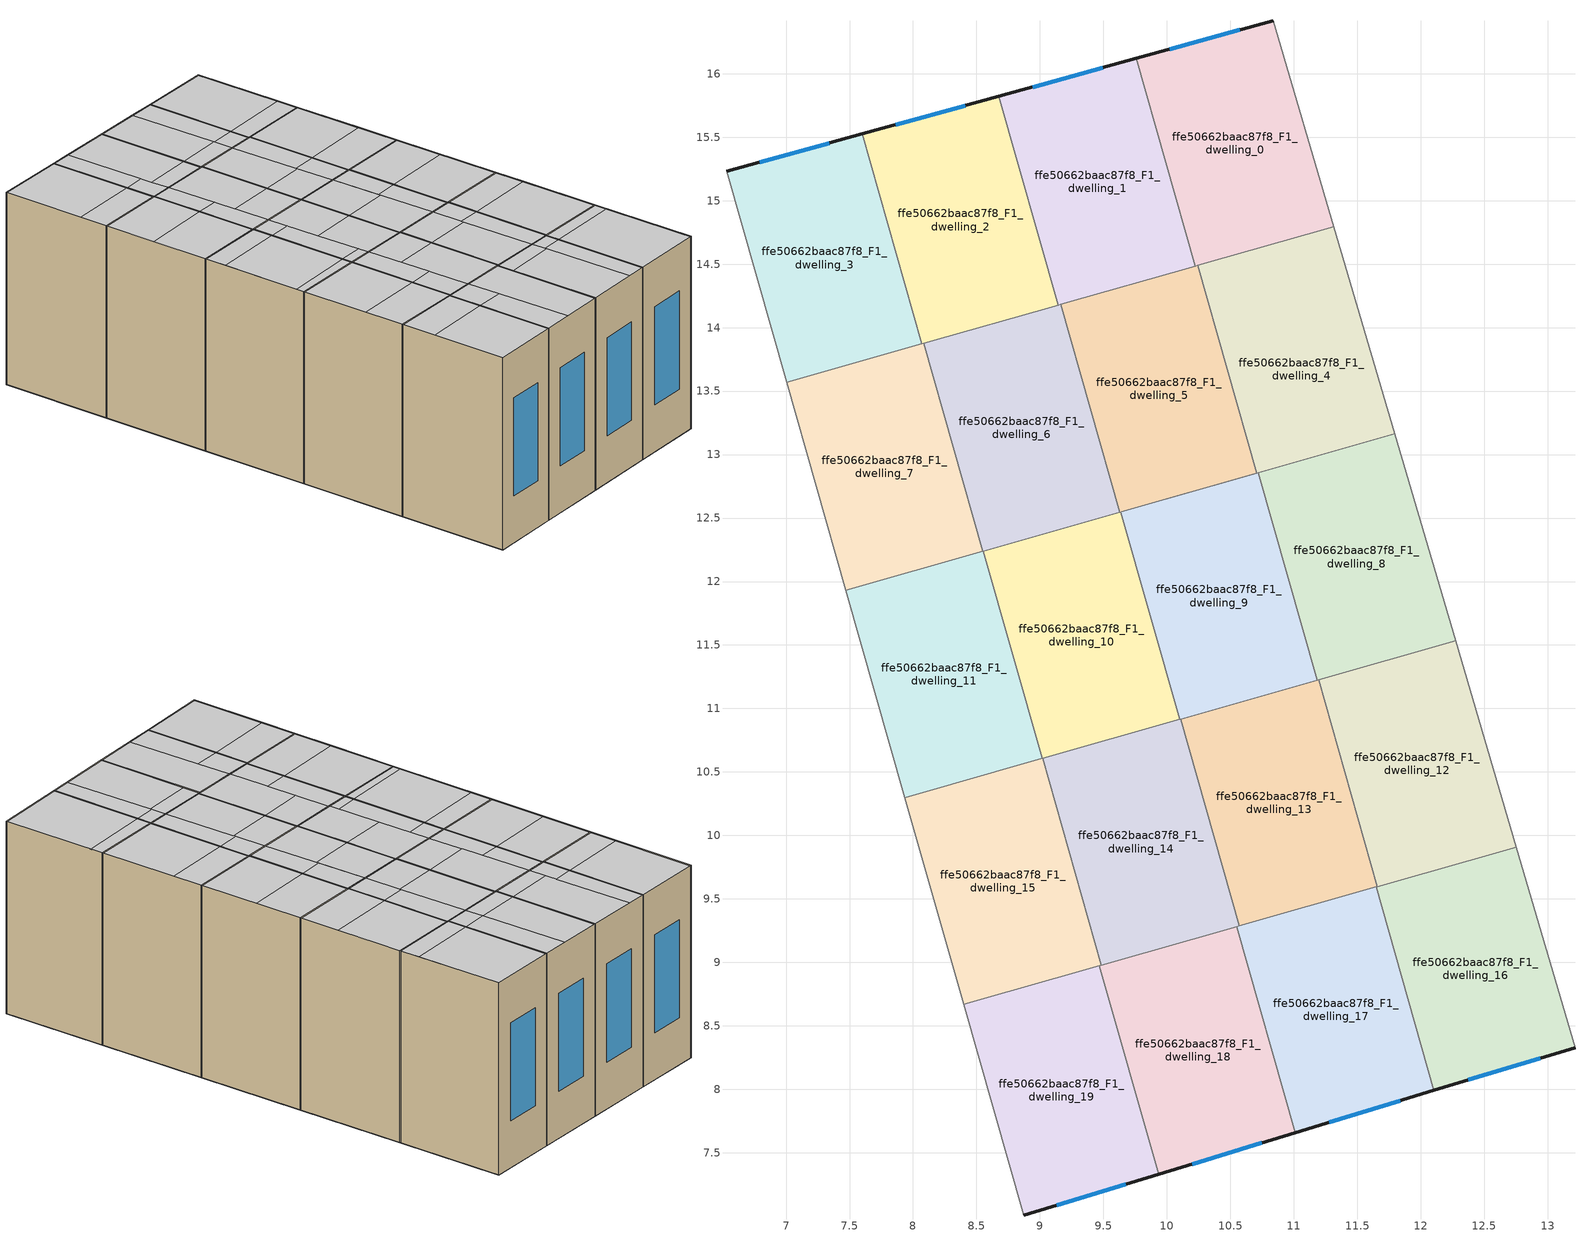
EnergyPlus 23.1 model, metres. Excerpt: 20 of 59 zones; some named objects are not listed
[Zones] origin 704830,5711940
ffe50662baac87f8_F1_dwelling_0
 floor to ffe50662baac87f8_F0_dwelling_0 (EU_floor_Construction): 11.31,14.8 10.84,16.42 9.76,16.12 10.22,14.49 z3
 wall outside (EU_wall_Construction): 9.76,16.12 10.84,16.42 z3:6
 wall to ffe50662baac87f8_F1_dwelling_1 (EU_wall_Construction): 10.22,14.49 9.76,16.12 z3:6
 wall adiabatic (EU_wall_Construction): 10.84,16.42 11.31,14.8 z3:6
 wall to ffe50662baac87f8_F1_dwelling_4 (EU_wall_Construction): 11.31,14.8 10.24,14.49 z3:6
 wall to ffe50662baac87f8_F1_dwelling_5 (EU_wall_Construction): 10.24,14.49 10.22,14.49 z3:6
 window (EU_Window_Construction): 10.02,16.19 10.57,16.35 z3.73:5.27
 ceiling adiabatic (EU_roof_Construction): 10.84,16.42 11.22,15.11 10.14,14.78 9.76,16.12 z6
 ceiling to ffe50662baac87f8_F2_dwelling_4 (EU_floor_Construction): 11.22,15.11 11.31,14.8 10.22,14.49 10.14,14.78 z6
ffe50662baac87f8_F1_dwelling_1
 floor to ffe50662baac87f8_F0_dwelling_1 (EU_floor_Construction): 10.22,14.49 9.76,16.12 8.68,15.82 9.15,14.18 z3
 wall outside (EU_wall_Construction): 8.68,15.82 9.76,16.12 z3:6
 wall to ffe50662baac87f8_F1_dwelling_2 (EU_wall_Construction): 9.15,14.18 8.68,15.82 z3:6
 wall to ffe50662baac87f8_F1_dwelling_5 (EU_wall_Construction): 10.22,14.49 9.16,14.18 z3:6
 wall to ffe50662baac87f8_F1_dwelling_6 (EU_wall_Construction): 9.16,14.18 9.15,14.18 z3:6
 window (EU_Window_Construction): 8.94,15.89 9.49,16.05 z3.73:5.27
 ceiling to ffe50662baac87f8_F2_dwelling_11 (EU_floor_Construction): 9.35,16.01 9.75,14.67 9.06,14.46 8.68,15.82 z6
 ceiling to ffe50662baac87f8_F2_dwelling_10 (EU_floor_Construction): 9.75,14.67 9.84,14.38 9.16,14.18 9.14,14.18 9.06,14.46 z6
 ceiling adiabatic (EU_roof_Construction): 9.76,16.12 10.14,14.78 9.75,14.67 9.35,16.01 z6
 ceiling to ffe50662baac87f8_F2_dwelling_4 (EU_floor_Construction): 10.14,14.78 10.22,14.49 9.84,14.38 9.75,14.67 z6
ffe50662baac87f8_F1_dwelling_10
 floor to ffe50662baac87f8_F0_dwelling_10 (EU_floor_Construction): 10.1,10.91 9.64,12.55 8.55,12.24 9.02,10.61 z3
 wall to ffe50662baac87f8_F1_dwelling_11 (EU_wall_Construction): 9.02,10.61 8.55,12.24 z3:6
 wall to ffe50662baac87f8_F1_dwelling_9 (EU_wall_Construction): 9.64,12.55 10.1,10.91 z3:6
 wall to ffe50662baac87f8_F1_dwelling_6 (EU_wall_Construction): 8.55,12.24 9.63,12.55 z3:6
 wall to ffe50662baac87f8_F1_dwelling_14 (EU_wall_Construction): 10.1,10.91 9.02,10.61 z3:6
 ceiling to ffe50662baac87f8_F2_dwelling_9 (EU_floor_Construction): 9.64,12.55 9.86,11.75 9.14,11.53 8.89,12.34 z6
 ceiling to ffe50662baac87f8_F2_dwelling_8 (EU_floor_Construction): 9.86,11.75 10.1,10.91 9.39,10.71 9.14,11.53 z6
 ceiling to ffe50662baac87f8_F2_dwelling_14 (EU_floor_Construction): 9.34,10.86 9.39,10.71 9.02,10.61 8.98,10.75 z6
 ceiling to ffe50662baac87f8_F2_dwelling_16 (EU_floor_Construction): 8.89,12.34 8.99,12.03 8.64,11.92 8.55,12.24 z6
 ceiling adiabatic (EU_roof_Construction): 8.99,12.03 9.34,10.86 8.98,10.75 8.64,11.92 z6
ffe50662baac87f8_F1_dwelling_11
 floor to ffe50662baac87f8_F0_dwelling_11 (EU_floor_Construction): 9.02,10.61 8.55,12.24 7.47,11.93 7.94,10.3 z3
 wall adiabatic (EU_wall_Construction): 7.94,10.3 7.47,11.93 z3:6
 wall to ffe50662baac87f8_F1_dwelling_7 (EU_wall_Construction): 7.47,11.93 8.55,12.24 z3:6
 wall to ffe50662baac87f8_F1_dwelling_15 (EU_wall_Construction): 9.02,10.61 7.94,10.3 z3:6
 ceiling to ffe50662baac87f8_F2_dwelling_15 (EU_floor_Construction): 8.64,11.92 8.98,10.75 7.9,10.43 7.57,11.6 z6
 ceiling to ffe50662baac87f8_F2_dwelling_14 (EU_floor_Construction): 8.98,10.75 9.02,10.61 7.94,10.3 7.9,10.43 z6
 ceiling to ffe50662baac87f8_F2_dwelling_16 (EU_floor_Construction): 8.55,12.24 8.64,11.92 7.57,11.6 7.47,11.93 z6
ffe50662baac87f8_F1_dwelling_12
 floor to ffe50662baac87f8_F0_dwelling_12 (EU_floor_Construction): 12.75,9.91 12.27,11.53 11.19,11.22 11.66,9.6 z3
 wall to ffe50662baac87f8_F1_dwelling_13 (EU_wall_Construction): 11.66,9.6 11.19,11.22 z3:6
 wall adiabatic (EU_wall_Construction): 12.27,11.53 12.75,9.91 z3:6
 wall to ffe50662baac87f8_F1_dwelling_8 (EU_wall_Construction): 11.19,11.22 12.27,11.53 z3:6
 wall to ffe50662baac87f8_F1_dwelling_16 (EU_wall_Construction): 12.75,9.91 11.66,9.6 z3:6
 ceiling to ffe50662baac87f8_F2_dwelling_1 (EU_floor_Construction): 12.41,11.08 12.75,9.91 11.66,9.6 11.33,10.75 z6
 ceiling to ffe50662baac87f8_F2_dwelling_2 (EU_floor_Construction): 12.27,11.53 12.41,11.08 11.33,10.75 11.19,11.22 z6
ffe50662baac87f8_F1_dwelling_13
 floor to ffe50662baac87f8_F0_dwelling_13 (EU_floor_Construction): 11.66,9.6 11.19,11.22 10.11,10.92 10.57,9.29 z3
 wall to ffe50662baac87f8_F1_dwelling_14 (EU_wall_Construction): 10.57,9.29 10.11,10.92 z3:6
 wall to ffe50662baac87f8_F1_dwelling_9 (EU_wall_Construction): 10.11,10.92 11.18,11.22 z3:6
 wall to ffe50662baac87f8_F1_dwelling_17 (EU_wall_Construction): 11.65,9.59 10.57,9.29 z3:6
 wall to ffe50662baac87f8_F1_dwelling_8 (EU_wall_Construction): 11.18,11.22 11.19,11.23 z3:6
 wall to ffe50662baac87f8_F1_dwelling_16 (EU_wall_Construction): 11.66,9.6 11.65,9.59 z3:6
 ceiling adiabatic (EU_roof_Construction): 10.99,10.61 11.32,9.5 10.57,9.29 10.26,10.39 z6
 ceiling to ffe50662baac87f8_F2_dwelling_1 (EU_floor_Construction): 11.33,10.75 11.66,9.6 11.32,9.5 10.98,10.64 z6
 ceiling to ffe50662baac87f8_F2_dwelling_8 (EU_floor_Construction): 10.83,11.12 10.98,10.64 10.99,10.61 10.26,10.39 10.11,10.92 z6
 ceiling to ffe50662baac87f8_F2_dwelling_2 (EU_floor_Construction): 11.19,11.22 11.33,10.75 10.98,10.64 10.83,11.12 z6
ffe50662baac87f8_F1_dwelling_14
 floor to ffe50662baac87f8_F0_dwelling_14 (EU_floor_Construction): 10.57,9.29 10.11,10.92 9.02,10.61 9.48,8.98 z3
 wall to ffe50662baac87f8_F1_dwelling_15 (EU_wall_Construction): 9.48,8.98 9.02,10.61 z3:6
 wall to ffe50662baac87f8_F1_dwelling_18 (EU_wall_Construction): 10.55,9.28 9.48,8.98 z3:6
 wall to ffe50662baac87f8_F1_dwelling_17 (EU_wall_Construction): 10.57,9.29 10.55,9.28 z3:6
 ceiling to ffe50662baac87f8_F2_dwelling_14 (EU_floor_Construction): 9.39,10.71 9.69,9.71 9.31,9.6 9.02,10.61 z6
 ceiling adiabatic (EU_roof_Construction): 10.26,10.39 10.57,9.29 9.88,9.09 9.55,10.17 z6
 ceiling to ffe50662baac87f8_F2_dwelling_13 (EU_floor_Construction): 9.69,9.71 9.88,9.09 9.48,8.98 9.31,9.6 z6
 ceiling to ffe50662baac87f8_F2_dwelling_8 (EU_floor_Construction): 10.11,10.92 10.26,10.39 9.55,10.17 9.39,10.71 z6
ffe50662baac87f8_F1_dwelling_15
 floor to ffe50662baac87f8_F0_dwelling_15 (EU_floor_Construction): 9.48,8.98 9.02,10.61 7.94,10.3 8.4,8.67 z3
 wall adiabatic (EU_wall_Construction): 8.4,8.67 7.94,10.3 z3:6
 wall to ffe50662baac87f8_F1_dwelling_19 (EU_wall_Construction): 9.47,8.97 8.4,8.67 z3:6
 wall to ffe50662baac87f8_F1_dwelling_18 (EU_wall_Construction): 9.48,8.98 9.47,8.97 z3:6
 ceiling to ffe50662baac87f8_F2_dwelling_13 (EU_floor_Construction): 9.31,9.6 9.48,8.98 8.4,8.67 8.23,9.27 z6
 ceiling to ffe50662baac87f8_F2_dwelling_14 (EU_floor_Construction): 9.02,10.61 9.31,9.6 8.23,9.27 7.94,10.3 z6
ffe50662baac87f8_F1_dwelling_16
 floor to ffe50662baac87f8_F0_dwelling_16 (EU_floor_Construction): 13.21,8.33 12.75,9.91 11.65,9.59 12.1,7.99 z3
 wall outside (EU_wall_Construction): 13.21,8.33 12.1,7.99 z3:6
 wall to ffe50662baac87f8_F1_dwelling_17 (EU_wall_Construction): 12.1,7.99 11.65,9.59 z3:6
 wall adiabatic (EU_wall_Construction): 12.75,9.91 13.21,8.33 z3:6
 window (EU_Window_Construction): 12.94,8.25 12.38,8.07 z3.73:5.27
 ceiling to ffe50662baac87f8_F2_dwelling_0 (EU_floor_Construction): 12.81,9.71 13.21,8.33 12.1,7.99 11.71,9.38 z6
 ceiling adiabatic (EU_roof_Construction): 12.75,9.91 12.81,9.71 11.71,9.38 11.65,9.59 z6
ffe50662baac87f8_F1_dwelling_17
 floor to ffe50662baac87f8_F0_dwelling_17 (EU_floor_Construction): 12.1,7.99 11.65,9.59 10.55,9.28 11.01,7.66 z3
 wall outside (EU_wall_Construction): 12.1,7.99 11.01,7.66 z3:6
 wall to ffe50662baac87f8_F1_dwelling_18 (EU_wall_Construction): 11.01,7.66 10.55,9.28 z3:6
 window (EU_Window_Construction): 11.84,7.91 11.28,7.74 z3.73:5.27
 ceiling to ffe50662baac87f8_F2_dwelling_6 (EU_floor_Construction): 11.4,9.25 11.81,7.9 11.01,7.66 10.63,9.02 z6
 ceiling to ffe50662baac87f8_F2_dwelling_0 (EU_floor_Construction): 11.71,9.38 12.1,7.99 11.81,7.9 11.39,9.28 z6
 ceiling to ffe50662baac87f8_F2_dwelling_7 (EU_floor_Construction): 11.32,9.5 11.4,9.25 10.63,9.02 10.55,9.28 z6
 ceiling adiabatic (EU_roof_Construction): 11.65,9.59 11.71,9.38 11.39,9.28 11.32,9.5 z6
ffe50662baac87f8_F1_dwelling_18
 floor to ffe50662baac87f8_F0_dwelling_18 (EU_floor_Construction): 11.01,7.66 10.55,9.28 9.47,8.97 9.94,7.33 z3
 wall outside (EU_wall_Construction): 11.01,7.66 9.94,7.33 z3:6
 wall to ffe50662baac87f8_F1_dwelling_19 (EU_wall_Construction): 9.94,7.33 9.47,8.97 z3:6
 window (EU_Window_Construction): 10.75,7.58 10.2,7.41 z3.73:5.27
 ceiling to ffe50662baac87f8_F2_dwelling_12 (EU_floor_Construction): 10.03,8.58 10.37,7.46 9.94,7.33 9.62,8.45 z6
 ceiling to ffe50662baac87f8_F2_dwelling_13 (EU_floor_Construction): 9.88,9.09 10.03,8.58 9.62,8.45 9.47,8.97 z6
 ceiling adiabatic (EU_roof_Construction): 10.55,9.28 11.01,7.66 9.94,7.33 10.37,7.46 9.88,9.09 z6
ffe50662baac87f8_F1_dwelling_19
 floor to ffe50662baac87f8_F0_dwelling_19 (EU_floor_Construction): 9.94,7.33 9.47,8.97 8.4,8.67 8.87,7.01 z3
 wall outside (EU_wall_Construction): 9.94,7.33 8.87,7.01 z3:6
 wall adiabatic (EU_wall_Construction): 8.87,7.01 8.4,8.67 z3:6
 window (EU_Window_Construction): 9.68,7.25 9.13,7.09 z3.73:5.27
 ceiling to ffe50662baac87f8_F2_dwelling_12 (EU_floor_Construction): 9.62,8.45 9.94,7.33 8.87,7.01 8.55,8.13 z6
 ceiling to ffe50662baac87f8_F2_dwelling_13 (EU_floor_Construction): 9.47,8.97 9.62,8.45 8.55,8.13 8.4,8.67 z6
ffe50662baac87f8_F1_dwelling_2
 floor to ffe50662baac87f8_F0_dwelling_2 (EU_floor_Construction): 9.15,14.18 8.68,15.82 7.6,15.53 8.07,13.87 z3
 wall outside (EU_wall_Construction): 7.6,15.53 8.68,15.82 z3:6
 wall to ffe50662baac87f8_F1_dwelling_3 (EU_wall_Construction): 8.07,13.87 7.6,15.53 z3:6
 wall to ffe50662baac87f8_F1_dwelling_6 (EU_wall_Construction): 9.15,14.18 8.08,13.88 z3:6
 wall to ffe50662baac87f8_F1_dwelling_7 (EU_wall_Construction): 8.08,13.88 8.07,13.87 z3:6
 window (EU_Window_Construction): 7.86,15.6 8.41,15.75 z3.73:5.27
 ceiling to ffe50662baac87f8_F2_dwelling_18 (EU_floor_Construction): 7.9,15.61 8.27,14.41 7.95,14.31 7.6,15.53 z6
 ceiling to ffe50662baac87f8_F2_dwelling_11 (EU_floor_Construction): 8.68,15.82 9.06,14.46 8.32,14.24 7.9,15.61 z6
 ceiling to ffe50662baac87f8_F2_dwelling_10 (EU_floor_Construction): 9.06,14.46 9.14,14.18 8.4,13.97 8.32,14.24 z6
 ceiling to ffe50662baac87f8_F2_dwelling_17 (EU_floor_Construction): 8.26,14.41 8.4,13.97 8.07,13.87 7.95,14.31 z6
ffe50662baac87f8_F1_dwelling_3
 floor to ffe50662baac87f8_F0_dwelling_3 (EU_floor_Construction): 8.07,13.87 7.6,15.53 6.53,15.23 7,13.57 z3
 wall outside (EU_wall_Construction): 6.53,15.23 7.6,15.53 z3:6
 wall adiabatic (EU_wall_Construction): 7,13.57 6.53,15.23 z3:6
 wall to ffe50662baac87f8_F1_dwelling_7 (EU_wall_Construction): 8.07,13.87 7,13.57 z3:6
 window (EU_Window_Construction): 6.79,15.3 7.34,15.45 z3.73:5.27
 ceiling to ffe50662baac87f8_F2_dwelling_17 (EU_floor_Construction): 7.95,14.31 8.07,13.87 7,13.57 6.88,13.99 z6
 ceiling to ffe50662baac87f8_F2_dwelling_18 (EU_floor_Construction): 7.6,15.53 7.95,14.31 6.88,13.99 6.53,15.23 z6
ffe50662baac87f8_F1_dwelling_4
 floor to ffe50662baac87f8_F0_dwelling_4 (EU_floor_Construction): 11.8,13.16 11.31,14.8 10.24,14.49 10.71,12.85 9.64,12.55 z3
 wall to ffe50662baac87f8_F1_dwelling_5 (EU_wall_Construction): 9.64,12.55 10.71,12.85 10.24,14.49 z3:6
 wall adiabatic (EU_wall_Construction): 11.31,14.8 11.8,13.16 z3:6
 wall to ffe50662baac87f8_F1_dwelling_9 (EU_wall_Construction): 10.72,12.86 9.64,12.55 z3:6
 wall to ffe50662baac87f8_F1_dwelling_8 (EU_wall_Construction): 11.8,13.16 10.72,12.86 z3:6
 ceiling to ffe50662baac87f8_F2_dwelling_3 (EU_floor_Construction): 11.61,13.78 11.8,13.16 10.34,12.75 10.71,12.85 10.54,13.45 z6
 ceiling to ffe50662baac87f8_F2_dwelling_4 (EU_floor_Construction): 11.31,14.8 11.61,13.78 10.54,13.45 10.24,14.49 z6
ffe50662baac87f8_F1_dwelling_5
 floor to ffe50662baac87f8_F0_dwelling_5 (EU_floor_Construction): 10.71,12.85 10.24,14.49 9.16,14.18 9.63,12.54 z3
 wall to ffe50662baac87f8_F1_dwelling_6 (EU_wall_Construction): 9.63,12.54 9.16,14.18 z3:6
 ceiling to ffe50662baac87f8_F2_dwelling_4 (EU_floor_Construction): 10.24,14.49 10.54,13.45 10.16,13.34 9.84,14.38 z6
 ceiling to ffe50662baac87f8_F2_dwelling_10 (EU_floor_Construction): 9.84,14.38 10.16,13.32 9.47,13.11 9.16,14.18 z6
 ceiling to ffe50662baac87f8_F2_dwelling_3 (EU_floor_Construction): 10.54,13.45 10.71,12.85 10.34,12.75 10.16,13.34 z6
 ceiling to ffe50662baac87f8_F2_dwelling_9 (EU_floor_Construction): 10.16,13.32 10.34,12.75 9.63,12.55 9.47,13.11 z6
ffe50662baac87f8_F1_dwelling_6
 floor to ffe50662baac87f8_F0_dwelling_6 (EU_floor_Construction): 9.63,12.54 9.16,14.18 8.08,13.88 8.55,12.24 z3
 wall to ffe50662baac87f8_F1_dwelling_7 (EU_wall_Construction): 8.55,12.24 8.08,13.88 z3:6
 ceiling to ffe50662baac87f8_F2_dwelling_10 (EU_floor_Construction): 9.16,14.18 9.47,13.11 8.73,12.88 8.4,13.97 z6
 ceiling to ffe50662baac87f8_F2_dwelling_16 (EU_floor_Construction): 8.63,13.21 8.89,12.34 8.55,12.24 8.3,13.11 z6
 ceiling to ffe50662baac87f8_F2_dwelling_9 (EU_floor_Construction): 9.47,13.11 9.63,12.55 8.89,12.34 8.73,12.88 z6
 ceiling to ffe50662baac87f8_F2_dwelling_17 (EU_floor_Construction): 8.4,13.97 8.63,13.21 8.3,13.11 8.08,13.88 z6
ffe50662baac87f8_F1_dwelling_7
 floor to ffe50662baac87f8_F0_dwelling_7 (EU_floor_Construction): 8.55,12.24 8.08,13.88 7,13.57 7.47,11.93 z3
 wall adiabatic (EU_wall_Construction): 7.47,11.93 7,13.57 z3:6
 ceiling to ffe50662baac87f8_F2_dwelling_16 (EU_floor_Construction): 8.3,13.11 8.55,12.24 7.47,11.93 7.23,12.78 z6
 ceiling to ffe50662baac87f8_F2_dwelling_17 (EU_floor_Construction): 8.08,13.88 8.3,13.11 7.23,12.78 7,13.57 z6
ffe50662baac87f8_F1_dwelling_8
 floor to ffe50662baac87f8_F0_dwelling_8 (EU_floor_Construction): 12.27,11.53 11.8,13.16 10.72,12.86 11.18,11.22 z3
 wall to ffe50662baac87f8_F1_dwelling_9 (EU_wall_Construction): 11.18,11.22 10.72,12.86 z3:6
 wall adiabatic (EU_wall_Construction): 11.8,13.16 12.27,11.53 z3:6
 ceiling to ffe50662baac87f8_F2_dwelling_2 (EU_floor_Construction): 12.01,12.43 12.27,11.53 11.18,11.22 10.93,12.11 z6
 ceiling to ffe50662baac87f8_F2_dwelling_3 (EU_floor_Construction): 11.8,13.16 12.01,12.43 10.93,12.11 10.72,12.86 z6
ffe50662baac87f8_F1_dwelling_9
 floor to ffe50662baac87f8_F0_dwelling_9 (EU_floor_Construction): 11.18,11.22 10.72,12.86 9.64,12.55 10.1,10.91 z3
 ceiling to ffe50662baac87f8_F2_dwelling_9 (EU_floor_Construction): 10.34,12.75 10.57,11.96 9.86,11.75 9.64,12.55 z6
 ceiling to ffe50662baac87f8_F2_dwelling_8 (EU_floor_Construction): 10.34,12.75 10.83,11.12 10.1,10.91 9.86,11.75 10.57,11.96 z6
 ceiling to ffe50662baac87f8_F2_dwelling_2 (EU_floor_Construction): 10.93,12.11 11.18,11.22 10.83,11.12 10.57,12 z6
 ceiling to ffe50662baac87f8_F2_dwelling_3 (EU_floor_Construction): 10.72,12.86 10.93,12.11 10.57,12 10.34,12.75 z6
[Building]
EU S2 Campaign: North Axis=0; Terrain=City; Solar Distribution=FullExterior
[Site:Location]
London: Latitude=51.5; Longitude=-0.5; Time Zone=0; Elevation=25
[SizingPeriod:WeatherFileDays]
AnnualSizingPeriod: Begin Month=1; Begin Day of Month=1; End Month=12; End Day of Month=31; Day of Week for Start Day=Monday; Use Weather File Daylight Saving Period=No; Use Weather File Rain and Snow Indicators=No
[MATERIAL]
EU_InternalMass_Material: Roughness=MediumRough; Thickness=0.1; Conductivity=1; Density=1800; Specific Heat=900; Thermal Absorptance=0.9; Solar Absorptance=0.7; Visible Absorptance=0.7
[MATERIAL:NOMASS] Roughness=MediumRough; Thermal Absorptance=0.9; Solar Absorptance=0.7; Visible Absorptance=0.7
Name | Thermal Resistance
EU_wall_NoMass | 0.50783
EU_roof_NoMass | 0.465511
EU_floor_NoMass | 2.03132
[WINDOWMATERIAL:SIMPLEGLAZINGSYSTEM]
EU_Window_SimpleGlazing: UFactor=4.38586; Solar Heat Gain Coefficient=0.85; Visible Transmittance=0.85
[CONSTRUCTION]
EU_wall_Construction: EU_wall_NoMass
EU_roof_Construction: EU_roof_NoMass
EU_floor_Construction: EU_floor_NoMass
EU_InternalMass_Construction: EU_InternalMass_Material
EU_Window_Construction: EU_Window_SimpleGlazing
[ZONE] Type=1; Multiplier=1; Ceiling Height=autocalculate; Floor Area=autocalculate; Part of Total Floor Area=Yes
Name | Volume
ffe50662baac87f8_F1_dwelling_0; ffe50662baac87f8_F1_dwelling_1; ffe50662baac87f8_F1_dwelling_11 | 5.7356
ffe50662baac87f8_F1_dwelling_10; ffe50662baac87f8_F1_dwelling_7 | 5.73486
ffe50662baac87f8_F1_dwelling_12; ffe50662baac87f8_F1_dwelling_15 | 5.73267
ffe50662baac87f8_F1_dwelling_13; ffe50662baac87f8_F1_dwelling_14 | 5.73779
ffe50662baac87f8_F1_dwelling_16; ffe50662baac87f8_F1_dwelling_4 | 5.7334
ffe50662baac87f8_F1_dwelling_17 | 5.73853
ffe50662baac87f8_F1_dwelling_18 | 5.73413
ffe50662baac87f8_F1_dwelling_19; ffe50662baac87f8_F1_dwelling_3; ffe50662baac87f8_F1_dwelling_8 | 5.73706
ffe50662baac87f8_F1_dwelling_2 | 5.73926
ffe50662baac87f8_F1_dwelling_5 | 5.73999
ffe50662baac87f8_F1_dwelling_6; ffe50662baac87f8_F1_dwelling_9 | 5.73633
[INTERNALMASS] Construction=EU_InternalMass_Construction
Name | Zone or ZoneList | Surface Area
ffe50662baac87f8_F1_dwelling_0_EU_InternalMass | ffe50662baac87f8_F1_dwelling_0 | 1.91197
ffe50662baac87f8_F1_dwelling_1_EU_InternalMass | ffe50662baac87f8_F1_dwelling_1 | 1.91193
ffe50662baac87f8_F1_dwelling_2_EU_InternalMass | ffe50662baac87f8_F1_dwelling_2 | 1.91307
ffe50662baac87f8_F1_dwelling_3_EU_InternalMass | ffe50662baac87f8_F1_dwelling_3 | 1.91225
ffe50662baac87f8_F1_dwelling_4_EU_InternalMass | ffe50662baac87f8_F1_dwelling_4 | 1.91137
ffe50662baac87f8_F1_dwelling_5_EU_InternalMass | ffe50662baac87f8_F1_dwelling_5 | 1.91288
ffe50662baac87f8_F1_dwelling_6_EU_InternalMass | ffe50662baac87f8_F1_dwelling_6 | 1.91221
ffe50662baac87f8_F1_dwelling_7_EU_InternalMass | ffe50662baac87f8_F1_dwelling_7 | 1.91144
ffe50662baac87f8_F1_dwelling_8_EU_InternalMass | ffe50662baac87f8_F1_dwelling_8 | 1.91253
ffe50662baac87f8_F1_dwelling_9_EU_InternalMass | ffe50662baac87f8_F1_dwelling_9 | 1.91176
ffe50662baac87f8_F1_dwelling_10_EU_InternalMass | ffe50662baac87f8_F1_dwelling_10 | 1.91176
ffe50662baac87f8_F1_dwelling_11_EU_InternalMass | ffe50662baac87f8_F1_dwelling_11 | 1.91176
ffe50662baac87f8_F1_dwelling_12_EU_InternalMass | ffe50662baac87f8_F1_dwelling_12 | 1.91107
ffe50662baac87f8_F1_dwelling_13_EU_InternalMass | ffe50662baac87f8_F1_dwelling_13 | 1.9127
ffe50662baac87f8_F1_dwelling_14_EU_InternalMass | ffe50662baac87f8_F1_dwelling_14 | 1.9127
ffe50662baac87f8_F1_dwelling_15_EU_InternalMass | ffe50662baac87f8_F1_dwelling_15 | 1.91107
ffe50662baac87f8_F1_dwelling_16_EU_InternalMass | ffe50662baac87f8_F1_dwelling_16 | 1.9112
ffe50662baac87f8_F1_dwelling_17_EU_InternalMass | ffe50662baac87f8_F1_dwelling_17 | 1.91242
ffe50662baac87f8_F1_dwelling_18_EU_InternalMass | ffe50662baac87f8_F1_dwelling_18 | 1.91151
ffe50662baac87f8_F1_dwelling_19_EU_InternalMass | ffe50662baac87f8_F1_dwelling_19 | 1.91231
[OTHEREQUIPMENT] Fuel Type=Electricity; Design Level Calculation Method=Watts/Area; Power per Zone Floor Area=1; Fraction Latent=0; Fraction Radiant=0; Fraction Lost=0; Carbon Dioxide Generation Rate=0; EndUse Subcategory=EU_Step8_InternalGains
Name | Zone or ZoneList or Space or SpaceList | Schedule
EU_Step8_InternalGain_ffe50662baac87f8_F1_dwelling_0_f000 | ffe50662baac87f8_F1_dwelling_0 | EU_Step8_GainSchedule_ffe50662baac87f8_F1_dwelling_0_f000
EU_Step8_InternalGain_ffe50662baac87f8_F1_dwelling_1_f000 | ffe50662baac87f8_F1_dwelling_1 | EU_Step8_GainSchedule_ffe50662baac87f8_F1_dwelling_1_f000
EU_Step8_InternalGain_ffe50662baac87f8_F1_dwelling_2_f000 | ffe50662baac87f8_F1_dwelling_2 | EU_Step8_GainSchedule_ffe50662baac87f8_F1_dwelling_2_f000
EU_Step8_InternalGain_ffe50662baac87f8_F1_dwelling_3_f000 | ffe50662baac87f8_F1_dwelling_3 | EU_Step8_GainSchedule_ffe50662baac87f8_F1_dwelling_3_f000
EU_Step8_InternalGain_ffe50662baac87f8_F1_dwelling_4_f000 | ffe50662baac87f8_F1_dwelling_4 | EU_Step8_GainSchedule_ffe50662baac87f8_F1_dwelling_4_f000
EU_Step8_InternalGain_ffe50662baac87f8_F1_dwelling_5_f000 | ffe50662baac87f8_F1_dwelling_5 | EU_Step8_GainSchedule_ffe50662baac87f8_F1_dwelling_5_f000
EU_Step8_InternalGain_ffe50662baac87f8_F1_dwelling_6_f000 | ffe50662baac87f8_F1_dwelling_6 | EU_Step8_GainSchedule_ffe50662baac87f8_F1_dwelling_6_f000
EU_Step8_InternalGain_ffe50662baac87f8_F1_dwelling_7_f000 | ffe50662baac87f8_F1_dwelling_7 | EU_Step8_GainSchedule_ffe50662baac87f8_F1_dwelling_7_f000
EU_Step8_InternalGain_ffe50662baac87f8_F1_dwelling_8_f000 | ffe50662baac87f8_F1_dwelling_8 | EU_Step8_GainSchedule_ffe50662baac87f8_F1_dwelling_8_f000
EU_Step8_InternalGain_ffe50662baac87f8_F1_dwelling_9_f000 | ffe50662baac87f8_F1_dwelling_9 | EU_Step8_GainSchedule_ffe50662baac87f8_F1_dwelling_9_f000
EU_Step8_InternalGain_ffe50662baac87f8_F1_dwelling_10_f000 | ffe50662baac87f8_F1_dwelling_10 | EU_Step8_GainSchedule_ffe50662baac87f8_F1_dwelling_10_f000
EU_Step8_InternalGain_ffe50662baac87f8_F1_dwelling_11_f000 | ffe50662baac87f8_F1_dwelling_11 | EU_Step8_GainSchedule_ffe50662baac87f8_F1_dwelling_11_f000
EU_Step8_InternalGain_ffe50662baac87f8_F1_dwelling_12_f000 | ffe50662baac87f8_F1_dwelling_12 | EU_Step8_GainSchedule_ffe50662baac87f8_F1_dwelling_12_f000
EU_Step8_InternalGain_ffe50662baac87f8_F1_dwelling_13_f000 | ffe50662baac87f8_F1_dwelling_13 | EU_Step8_GainSchedule_ffe50662baac87f8_F1_dwelling_13_f000
EU_Step8_InternalGain_ffe50662baac87f8_F1_dwelling_14_f000 | ffe50662baac87f8_F1_dwelling_14 | EU_Step8_GainSchedule_ffe50662baac87f8_F1_dwelling_14_f000
EU_Step8_InternalGain_ffe50662baac87f8_F1_dwelling_15_f000 | ffe50662baac87f8_F1_dwelling_15 | EU_Step8_GainSchedule_ffe50662baac87f8_F1_dwelling_15_f000
EU_Step8_InternalGain_ffe50662baac87f8_F1_dwelling_16_f000 | ffe50662baac87f8_F1_dwelling_16 | EU_Step8_GainSchedule_ffe50662baac87f8_F1_dwelling_16_f000
EU_Step8_InternalGain_ffe50662baac87f8_F1_dwelling_17_f000 | ffe50662baac87f8_F1_dwelling_17 | EU_Step8_GainSchedule_ffe50662baac87f8_F1_dwelling_17_f000
EU_Step8_InternalGain_ffe50662baac87f8_F1_dwelling_18_f000 | ffe50662baac87f8_F1_dwelling_18 | EU_Step8_GainSchedule_ffe50662baac87f8_F1_dwelling_18_f000
EU_Step8_InternalGain_ffe50662baac87f8_F1_dwelling_19_f000 | ffe50662baac87f8_F1_dwelling_19 | EU_Step8_GainSchedule_ffe50662baac87f8_F1_dwelling_19_f000
[ZONEVENTILATION:DESIGNFLOWRATE] Schedule=EU_AlwaysOn; Design Flow Rate Calculation Method=AirChanges/Hour; Air Changes per Hour=0.537044; Ventilation Type=Natural; Fan Pressure Rise=0; Fan Total Efficiency=1; Constant Term Coefficient=1; Temperature Term Coefficient=0; Velocity Term Coefficient=0; Velocity Squared Term Coefficient=0; Minimum Indoor Temperature=-100; Maximum Indoor Temperature=100; Delta Temperature=-100; Minimum Outdoor Temperature=-100; Maximum Outdoor Temperature=100; Maximum Wind Speed=40
Name | Zone or ZoneList or Space or SpaceList
EU_ConstantAir_ffe50662baac87f8_F1_dwelling_0 | ffe50662baac87f8_F1_dwelling_0
EU_ConstantAir_ffe50662baac87f8_F1_dwelling_1 | ffe50662baac87f8_F1_dwelling_1
EU_ConstantAir_ffe50662baac87f8_F1_dwelling_2 | ffe50662baac87f8_F1_dwelling_2
EU_ConstantAir_ffe50662baac87f8_F1_dwelling_3 | ffe50662baac87f8_F1_dwelling_3
EU_ConstantAir_ffe50662baac87f8_F1_dwelling_4 | ffe50662baac87f8_F1_dwelling_4
EU_ConstantAir_ffe50662baac87f8_F1_dwelling_5 | ffe50662baac87f8_F1_dwelling_5
EU_ConstantAir_ffe50662baac87f8_F1_dwelling_6 | ffe50662baac87f8_F1_dwelling_6
EU_ConstantAir_ffe50662baac87f8_F1_dwelling_7 | ffe50662baac87f8_F1_dwelling_7
EU_ConstantAir_ffe50662baac87f8_F1_dwelling_8 | ffe50662baac87f8_F1_dwelling_8
EU_ConstantAir_ffe50662baac87f8_F1_dwelling_9 | ffe50662baac87f8_F1_dwelling_9
EU_ConstantAir_ffe50662baac87f8_F1_dwelling_10 | ffe50662baac87f8_F1_dwelling_10
EU_ConstantAir_ffe50662baac87f8_F1_dwelling_11 | ffe50662baac87f8_F1_dwelling_11
EU_ConstantAir_ffe50662baac87f8_F1_dwelling_12 | ffe50662baac87f8_F1_dwelling_12
EU_ConstantAir_ffe50662baac87f8_F1_dwelling_13 | ffe50662baac87f8_F1_dwelling_13
EU_ConstantAir_ffe50662baac87f8_F1_dwelling_14 | ffe50662baac87f8_F1_dwelling_14
EU_ConstantAir_ffe50662baac87f8_F1_dwelling_15 | ffe50662baac87f8_F1_dwelling_15
EU_ConstantAir_ffe50662baac87f8_F1_dwelling_16 | ffe50662baac87f8_F1_dwelling_16
EU_ConstantAir_ffe50662baac87f8_F1_dwelling_17 | ffe50662baac87f8_F1_dwelling_17
EU_ConstantAir_ffe50662baac87f8_F1_dwelling_18 | ffe50662baac87f8_F1_dwelling_18
EU_ConstantAir_ffe50662baac87f8_F1_dwelling_19 | ffe50662baac87f8_F1_dwelling_19
[HVACTEMPLATE:ZONE:IDEALLOADSAIRSYSTEM] System Availability Schedule=EU_AlwaysOn; Maximum Heating Supply Air Temperature=50; Minimum Cooling Supply Air Temperature=13; Maximum Heating Supply Air Humidity Ratio=0.0156; Minimum Cooling Supply Air Humidity Ratio=0.0077; Heating Limit=NoLimit; Cooling Limit=NoLimit; Heating Availability Schedule=EU_AlwaysOn; Cooling Availability Schedule=EU_CoolingOff; Dehumidification Control Type=ConstantSensibleHeatRatio; Cooling Sensible Heat Ratio=0.7; Dehumidification Setpoint=60; Humidification Control Type=None; Humidification Setpoint=30; Outdoor Air Method=None; Outdoor Air Flow Rate per Person=0.00944; Outdoor Air Flow Rate per Zone Floor Area=0; Outdoor Air Flow Rate per Zone=0; Demand Controlled Ventilation Type=None; Outdoor Air Economizer Type=NoEconomizer; Heat Recovery Type=None; Sensible Heat Recovery Effectiveness=0.7; Latent Heat Recovery Effectiveness=0.65
Name | Template Thermostat
ffe50662baac87f8_F1_dwelling_0 | EU_HeatOnly_ffe50662baac87f8_F1_dwelling_0
ffe50662baac87f8_F1_dwelling_1 | EU_HeatOnly_ffe50662baac87f8_F1_dwelling_1
ffe50662baac87f8_F1_dwelling_2 | EU_HeatOnly_ffe50662baac87f8_F1_dwelling_2
ffe50662baac87f8_F1_dwelling_3 | EU_HeatOnly_ffe50662baac87f8_F1_dwelling_3
ffe50662baac87f8_F1_dwelling_4 | EU_HeatOnly_ffe50662baac87f8_F1_dwelling_4
ffe50662baac87f8_F1_dwelling_5 | EU_HeatOnly_ffe50662baac87f8_F1_dwelling_5
ffe50662baac87f8_F1_dwelling_6 | EU_HeatOnly_ffe50662baac87f8_F1_dwelling_6
ffe50662baac87f8_F1_dwelling_7 | EU_HeatOnly_ffe50662baac87f8_F1_dwelling_7
ffe50662baac87f8_F1_dwelling_8 | EU_HeatOnly_ffe50662baac87f8_F1_dwelling_8
ffe50662baac87f8_F1_dwelling_9 | EU_HeatOnly_ffe50662baac87f8_F1_dwelling_9
ffe50662baac87f8_F1_dwelling_10 | EU_HeatOnly_ffe50662baac87f8_F1_dwelling_10
ffe50662baac87f8_F1_dwelling_11 | EU_HeatOnly_ffe50662baac87f8_F1_dwelling_11
ffe50662baac87f8_F1_dwelling_12 | EU_HeatOnly_ffe50662baac87f8_F1_dwelling_12
ffe50662baac87f8_F1_dwelling_13 | EU_HeatOnly_ffe50662baac87f8_F1_dwelling_13
ffe50662baac87f8_F1_dwelling_14 | EU_HeatOnly_ffe50662baac87f8_F1_dwelling_14
ffe50662baac87f8_F1_dwelling_15 | EU_HeatOnly_ffe50662baac87f8_F1_dwelling_15
ffe50662baac87f8_F1_dwelling_16 | EU_HeatOnly_ffe50662baac87f8_F1_dwelling_16
ffe50662baac87f8_F1_dwelling_17 | EU_HeatOnly_ffe50662baac87f8_F1_dwelling_17
ffe50662baac87f8_F1_dwelling_18 | EU_HeatOnly_ffe50662baac87f8_F1_dwelling_18
ffe50662baac87f8_F1_dwelling_19 | EU_HeatOnly_ffe50662baac87f8_F1_dwelling_19
[SIZING:ZONE] Zone Cooling Design Supply Air Temperature Input Method=SupplyAirTemperature; Zone Cooling Design Supply Air Temperature=13; Zone Heating Design Supply Air Temperature Input Method=SupplyAirTemperature; Zone Heating Design Supply Air Temperature=50; Zone Cooling Design Supply Air Humidity Ratio=0.008; Zone Heating Design Supply Air Humidity Ratio=0.008; Cooling Design Air Flow Method=DesignDay; Cooling Design Air Flow Rate=0; Cooling Minimum Air Flow per Zone Floor Area=0.000762; Cooling Minimum Air Flow=0; Cooling Minimum Air Flow Fraction=0.2; Heating Design Air Flow Method=DesignDay; Heating Design Air Flow Rate=0; Heating Maximum Air Flow per Zone Floor Area=0.002032; Heating Maximum Air Flow=0.141576; Heating Maximum Air Flow Fraction=0.3; Account for Dedicated Outdoor Air System=No; Dedicated Outdoor Air System Control Strategy=NeutralSupplyAir; Dedicated Outdoor Air Low Setpoint Temperature for Design=autosize; Dedicated Outdoor Air High Setpoint Temperature for Design=autosize; Zone Load Sizing Method=Sensible Load Only No Latent Load; Zone Latent Cooling Design Supply Air Humidity Ratio Input Method=HumidityRatioDifference; Zone Cooling Design Supply Air Humidity Ratio Difference=0.005; Zone Latent Heating Design Supply Air Humidity Ratio Input Method=HumidityRatioDifference; Zone Humidification Design Supply Air Humidity Ratio Difference=0.005
ffe50662baac87f8_F1_dwelling_0; ffe50662baac87f8_F1_dwelling_1; ffe50662baac87f8_F1_dwelling_2; ffe50662baac87f8_F1_dwelling_3; ffe50662baac87f8_F1_dwelling_4; ffe50662baac87f8_F1_dwelling_5; ffe50662baac87f8_F1_dwelling_6; ffe50662baac87f8_F1_dwelling_7; ffe50662baac87f8_F1_dwelling_8; ffe50662baac87f8_F1_dwelling_9; ffe50662baac87f8_F1_dwelling_10; ffe50662baac87f8_F1_dwelling_11; ffe50662baac87f8_F1_dwelling_12; ffe50662baac87f8_F1_dwelling_13; ffe50662baac87f8_F1_dwelling_14; ffe50662baac87f8_F1_dwelling_15; ffe50662baac87f8_F1_dwelling_16; ffe50662baac87f8_F1_dwelling_17; ffe50662baac87f8_F1_dwelling_18; ffe50662baac87f8_F1_dwelling_19
[SCHEDULE:CONSTANT]
Name | Hourly Value
EU_AlwaysOn | 1
EU_CoolingOff | 0
[SCHEDULE:FILE] Column Number=1; Rows to Skip at Top=0; Number of Hours of Data=8760; Column Separator=Comma; Interpolate to Timestep=No; Minutes per Item=60; Adjust Schedule for Daylight Savings=Yes
Name | File
EU_Step8_GainSchedule_ffe50662baac87f8_F1_dwelling_0_f000 | ../../schedules/ffe50662baac87f8/ffe50662baac87f8_F1_dwelling_0_f000_gain.csv
EU_Step8_GainSchedule_ffe50662baac87f8_F1_dwelling_1_f000 | ../../schedules/ffe50662baac87f8/ffe50662baac87f8_F1_dwelling_1_f000_gain.csv
EU_Step8_GainSchedule_ffe50662baac87f8_F1_dwelling_2_f000 | ../../schedules/ffe50662baac87f8/ffe50662baac87f8_F1_dwelling_2_f000_gain.csv
EU_Step8_GainSchedule_ffe50662baac87f8_F1_dwelling_3_f000 | ../../schedules/ffe50662baac87f8/ffe50662baac87f8_F1_dwelling_3_f000_gain.csv
EU_Step8_GainSchedule_ffe50662baac87f8_F1_dwelling_4_f000 | ../../schedules/ffe50662baac87f8/ffe50662baac87f8_F1_dwelling_4_f000_gain.csv
EU_Step8_GainSchedule_ffe50662baac87f8_F1_dwelling_5_f000 | ../../schedules/ffe50662baac87f8/ffe50662baac87f8_F1_dwelling_5_f000_gain.csv
EU_Step8_GainSchedule_ffe50662baac87f8_F1_dwelling_6_f000 | ../../schedules/ffe50662baac87f8/ffe50662baac87f8_F1_dwelling_6_f000_gain.csv
EU_Step8_GainSchedule_ffe50662baac87f8_F1_dwelling_7_f000 | ../../schedules/ffe50662baac87f8/ffe50662baac87f8_F1_dwelling_7_f000_gain.csv
EU_Step8_GainSchedule_ffe50662baac87f8_F1_dwelling_8_f000 | ../../schedules/ffe50662baac87f8/ffe50662baac87f8_F1_dwelling_8_f000_gain.csv
EU_Step8_GainSchedule_ffe50662baac87f8_F1_dwelling_9_f000 | ../../schedules/ffe50662baac87f8/ffe50662baac87f8_F1_dwelling_9_f000_gain.csv
EU_Step8_GainSchedule_ffe50662baac87f8_F1_dwelling_10_f000 | ../../schedules/ffe50662baac87f8/ffe50662baac87f8_F1_dwelling_10_f000_gain.csv
EU_Step8_GainSchedule_ffe50662baac87f8_F1_dwelling_11_f000 | ../../schedules/ffe50662baac87f8/ffe50662baac87f8_F1_dwelling_11_f000_gain.csv
EU_Step8_GainSchedule_ffe50662baac87f8_F1_dwelling_12_f000 | ../../schedules/ffe50662baac87f8/ffe50662baac87f8_F1_dwelling_12_f000_gain.csv
EU_Step8_GainSchedule_ffe50662baac87f8_F1_dwelling_13_f000 | ../../schedules/ffe50662baac87f8/ffe50662baac87f8_F1_dwelling_13_f000_gain.csv
EU_Step8_GainSchedule_ffe50662baac87f8_F1_dwelling_14_f000 | ../../schedules/ffe50662baac87f8/ffe50662baac87f8_F1_dwelling_14_f000_gain.csv
EU_Step8_GainSchedule_ffe50662baac87f8_F1_dwelling_15_f000 | ../../schedules/ffe50662baac87f8/ffe50662baac87f8_F1_dwelling_15_f000_gain.csv
EU_Step8_GainSchedule_ffe50662baac87f8_F1_dwelling_16_f000 | ../../schedules/ffe50662baac87f8/ffe50662baac87f8_F1_dwelling_16_f000_gain.csv
EU_Step8_GainSchedule_ffe50662baac87f8_F1_dwelling_17_f000 | ../../schedules/ffe50662baac87f8/ffe50662baac87f8_F1_dwelling_17_f000_gain.csv
EU_Step8_GainSchedule_ffe50662baac87f8_F1_dwelling_18_f000 | ../../schedules/ffe50662baac87f8/ffe50662baac87f8_F1_dwelling_18_f000_gain.csv
EU_Step8_GainSchedule_ffe50662baac87f8_F1_dwelling_19_f000 | ../../schedules/ffe50662baac87f8/ffe50662baac87f8_F1_dwelling_19_f000_gain.csv
